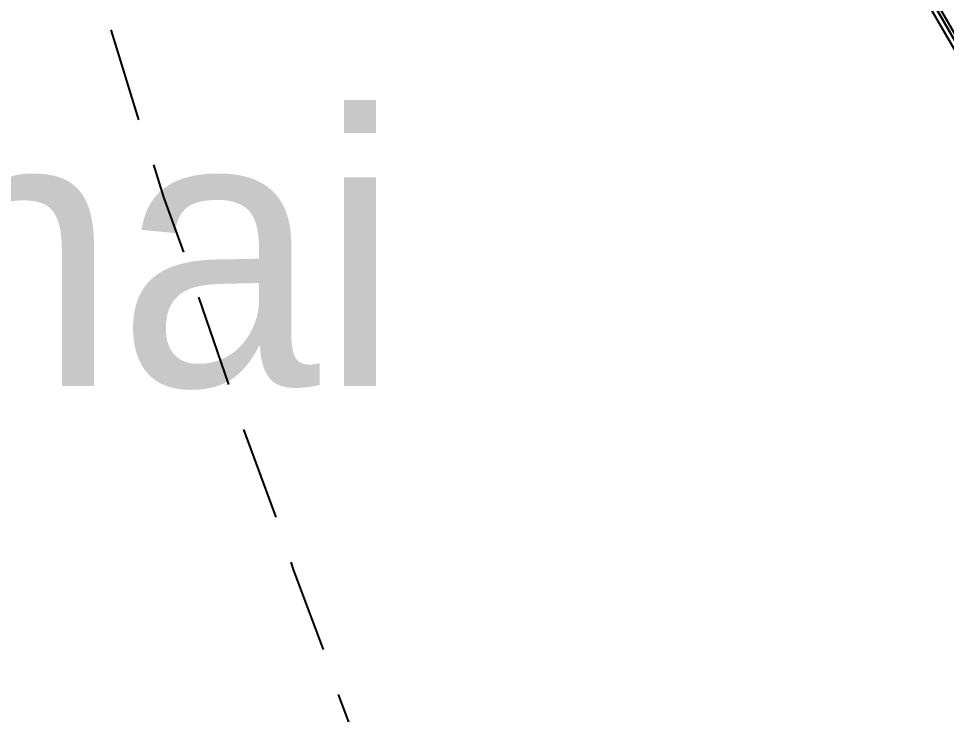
# Model space of a CAD drawing. Header units: feet. Extents: x -84 to 198, y -22 to 181.
# Drawn here: x 17.08 to 22.033, y 26.858 to 30.572 of the extents above; entities that cross this region are included whole.
import ezdxf
from ezdxf.enums import TextEntityAlignment as Align

# ---------------------------------------------------------------- set-up
doc = ezdxf.new("R2010")
doc.units = ezdxf.units.FT
doc.layers.add('A-LINEA', color=7, linetype='CONTINUOUS')
doc.layers.add('A-TEXTO-PDF', color=3, linetype='CONTINUOUS')

msp = doc.modelspace()

# ---------------------------------------------------------------- linework, layer by layer
at = {"layer": 'A-LINEA'}
for p, q in [((17.5733, 30.5111), (17.72, 30.0311)), ((18.04, 29.0844), (18.2, 28.6178)), ((18.28, 28.3778), (18.4533, 27.9111)), ((18.7867, 26.9644), (18.96, 26.4978))]:
    msp.add_line(p, q, dxfattribs=at)
for points in [[(23.1333, 28.5911), (21.1467, 32.0044), (21.16, 32.0178), (21.1733, 32.0178), (23.1467, 28.6044), (23.1333, 28.5911)], [(23.1333, 28.5911), (21.1467, 32.0044), (21.16, 32.0178), (21.1733, 32.0178), (23.1467, 28.6044), (23.1333, 28.5911)], [(23.1467, 28.6044), (21.1733, 32.0178), (21.1867, 32.0311), (23.16, 28.6178), (23.1467, 28.6044)], [(23.1467, 28.6044), (21.1733, 32.0178), (21.1867, 32.0311), (23.16, 28.6178), (23.1467, 28.6044)], [(17.8, 29.7911), (17.8533, 29.6178), (17.96, 29.3244)], [(18.5333, 27.6711), (18.5467, 27.6311), (18.7067, 27.2044)]]:
    msp.add_lwpolyline(points, dxfattribs=at)

# ---------------------------------------------------------------- texts
at = {"layer": 'A-TEXTO-PDF'}
msp.add_text('lanai', height=1.45, dxfattribs=at).set_placement((17.0697, 28.6107), align=Align.CENTER)

doc.saveas('drawing.dxf')
